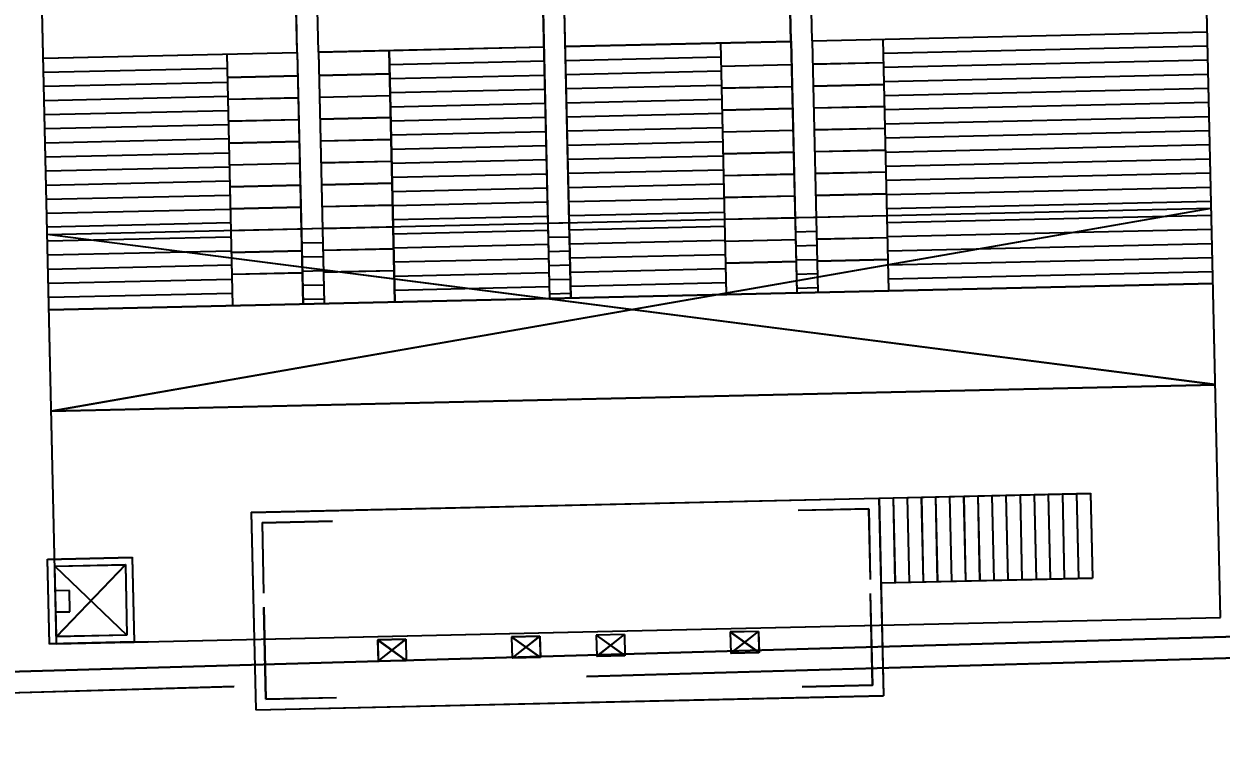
# Model space of a CAD drawing. Header units: millimetres. Extents: x 11366 to 12162, y 1103 to 1810.
# Drawn here: x 11783.7 to 11800.67, y 1505.77 to 1515.83 of the extents above; entities that cross this region are included whole.
import ezdxf
from ezdxf.xclip import XClip

# ---------------------------------------------------------------- set-up
doc = ezdxf.new("R2010")
doc.units = ezdxf.units.MM
doc.header["$LTSCALE"] = 10
doc.header["$MEASUREMENT"] = 0
doc.header["$XCLIPFRAME"] = 2
doc.linetypes.add('CENTER', pattern=[2, 1.25, -0.25, 0.25, -0.25])
doc.linetypes.add('DASHEDX2', pattern=[1.5, 1, -0.5])
doc.layers.add('TZ-BASE', color=253, linetype='Continuous')
doc.styles.add('GR', font='GulimChe.ttf')

# ---------------------------------------------------------------- blocks, each defined once
blk = doc.blocks.new('JD-DFXGDFH6CHF')
at = {"layer": 'TZ-BASE', "ltscale": 3}
for p, q in [((375.379, 28.498), (375.198, 36.496)), ((375.38, 28.5), (375.199, 36.498)), ((375.679, 28.504), (375.498, 36.502)), ((375.68, 28.507), (375.499, 36.505)), ((368.381, 28.339), (368.2, 36.337)), ((368.382, 28.342), (368.201, 36.34)), ((368.681, 28.346), (368.5, 36.344)), ((368.682, 28.349), (368.501, 36.347)), ((371.961, 24.856), (371.699, 36.417)), ((371.962, 24.858), (371.7, 36.419)), ((372.261, 24.862), (371.999, 36.423)), ((372.262, 24.865), (372, 36.426))]:
    blk.add_line(p, q, dxfattribs=at)
at = {"layer": 'TZ-BASE'}
for p, q in [((381.465, 20.333), (381.097, 36.629)), ((381.466, 20.336), (381.098, 36.632)), ((364.97, 19.96), (364.601, 36.256)), ((364.971, 19.963), (364.602, 36.259)), ((375.679, 28.504), (381.278, 28.631)), ((375.68, 28.507), (381.279, 28.634)), ((375.68, 28.507), (375.761, 24.944)), ((376.679, 28.527), (376.76, 24.964)), ((376.68, 28.53), (376.76, 24.967)), ((364.782, 28.258), (368.381, 28.339)), ((364.783, 28.261), (368.382, 28.342)), ((368.381, 28.339), (368.462, 24.777)), ((368.382, 28.342), (368.463, 24.779)), ((368.681, 28.346), (371.88, 28.419)), ((368.681, 28.346), (368.762, 24.783)), ((368.682, 28.349), (371.881, 28.421)), ((368.682, 28.349), (368.762, 24.786)), ((369.681, 28.369), (369.761, 24.806)), ((369.682, 28.372), (369.762, 24.809)), ((372.18, 28.425), (375.379, 28.498)), ((372.181, 28.428), (375.38, 28.5)), ((374.38, 28.478), (374.461, 24.915)), ((374.38, 28.475), (374.46, 24.912)), ((375.379, 28.498), (375.46, 24.935)), ((375.38, 28.5), (375.461, 24.938)), ((375.679, 28.504), (375.76, 24.942)), ((376.684, 28.33), (381.283, 28.434)), ((367.381, 28.317), (367.462, 24.754)), ((367.382, 28.32), (367.463, 24.757)), ((369.686, 28.172), (371.886, 28.221)), ((372.186, 28.228), (374.385, 28.278)), ((374.387, 28.145), (375.387, 28.168)), ((374.388, 28.148), (375.388, 28.17)), ((375.687, 28.174), (376.686, 28.197)), ((375.688, 28.177), (376.687, 28.2)), ((376.689, 28.13), (381.288, 28.234)), ((364.787, 28.061), (367.387, 28.12)), ((367.389, 27.987), (368.389, 28.009)), ((367.39, 27.99), (368.389, 28.012)), ((368.688, 28.016), (369.688, 28.039)), ((368.689, 28.019), (369.689, 28.042)), ((369.691, 27.972), (371.89, 28.021)), ((372.19, 28.028), (374.39, 28.078)), ((376.693, 27.93), (381.292, 28.034)), ((364.792, 27.861), (367.391, 27.92)), ((372.195, 27.828), (374.394, 27.878)), ((374.394, 27.835), (375.394, 27.858)), ((374.395, 27.838), (375.395, 27.86)), ((375.694, 27.865), (376.693, 27.887)), ((375.695, 27.867), (376.694, 27.89)), ((376.698, 27.73), (381.297, 27.834)), ((364.796, 27.661), (367.396, 27.72)), ((367.396, 27.677), (368.396, 27.699)), ((367.397, 27.68), (368.396, 27.702)), ((368.695, 27.706), (369.695, 27.729)), ((368.696, 27.709), (369.696, 27.732)), ((369.695, 27.772), (371.895, 27.821)), ((372.199, 27.628), (374.399, 27.678)), ((364.801, 27.461), (367.4, 27.52)), ((369.7, 27.572), (371.899, 27.622)), ((374.401, 27.525), (375.401, 27.548)), ((374.402, 27.528), (375.402, 27.551)), ((375.701, 27.555), (376.7, 27.577)), ((375.702, 27.557), (376.701, 27.58)), ((376.703, 27.53), (381.301, 27.634)), ((364.806, 27.261), (367.405, 27.32)), ((367.403, 27.367), (368.403, 27.39)), ((367.404, 27.37), (368.403, 27.392)), ((368.703, 27.399), (369.703, 27.422)), ((368.703, 27.396), (369.702, 27.419)), ((369.704, 27.372), (371.904, 27.422)), ((372.204, 27.428), (374.403, 27.478)), ((376.707, 27.33), (381.306, 27.434)), ((369.709, 27.172), (371.908, 27.222)), ((372.208, 27.228), (374.408, 27.278)), ((374.408, 27.215), (375.408, 27.238)), ((374.409, 27.218), (375.409, 27.241)), ((375.708, 27.245), (376.707, 27.267)), ((375.709, 27.247), (376.708, 27.27)), ((376.712, 27.13), (381.31, 27.234)), ((364.81, 27.061), (367.409, 27.12)), ((367.41, 27.057), (368.41, 27.08)), ((367.411, 27.06), (368.411, 27.082)), ((368.71, 27.089), (369.71, 27.112)), ((368.71, 27.086), (369.709, 27.109)), ((369.713, 26.972), (371.913, 27.022)), ((372.213, 27.028), (374.412, 27.078)), ((376.716, 26.93), (381.315, 27.034)), ((364.815, 26.861), (367.414, 26.92)), ((369.718, 26.772), (371.917, 26.822)), ((372.217, 26.828), (374.417, 26.878)), ((374.415, 26.905), (375.415, 26.928)), ((374.416, 26.908), (375.416, 26.931)), ((375.715, 26.935), (376.722, 26.958)), ((375.716, 26.937), (376.723, 26.96)), ((376.721, 26.73), (381.319, 26.834)), ((364.819, 26.661), (367.418, 26.72)), ((367.417, 26.747), (368.417, 26.77)), ((367.418, 26.75), (368.418, 26.772)), ((368.717, 26.779), (369.725, 26.802)), ((368.717, 26.777), (369.724, 26.799)), ((372.222, 26.629), (374.421, 26.678)), ((375.722, 26.625), (376.721, 26.647)), ((375.723, 26.628), (376.722, 26.65)), ((364.824, 26.461), (367.423, 26.52)), ((368.724, 26.469), (369.724, 26.492)), ((368.724, 26.467), (369.723, 26.489)), ((369.722, 26.572), (371.922, 26.622)), ((372.226, 26.429), (374.426, 26.478)), ((374.422, 26.595), (375.422, 26.618)), ((374.423, 26.598), (375.423, 26.621)), ((376.725, 26.53), (381.324, 26.634)), ((364.828, 26.261), (367.427, 26.32)), ((367.424, 26.437), (368.424, 26.46)), ((367.425, 26.44), (368.425, 26.463)), ((369.727, 26.372), (371.926, 26.422)), ((374.429, 26.286), (375.429, 26.308)), ((374.43, 26.288), (375.43, 26.311)), ((375.729, 26.315), (376.728, 26.338)), ((375.73, 26.318), (376.729, 26.34)), ((376.73, 26.33), (381.328, 26.434)), ((364.839, 25.761), (381.335, 26.134)), ((364.839, 25.759), (381.334, 26.132)), ((367.431, 26.127), (368.431, 26.15)), ((367.432, 26.13), (368.432, 26.153)), ((368.731, 26.159), (369.731, 26.182)), ((368.731, 26.157), (369.73, 26.179)), ((369.731, 26.172), (371.931, 26.222)), ((372.231, 26.229), (374.43, 26.278)), ((376.734, 26.13), (381.333, 26.234)), ((364.833, 26.061), (367.432, 26.12)), ((369.736, 25.972), (371.935, 26.022)), ((372.235, 26.029), (374.435, 26.078)), ((374.436, 25.976), (375.436, 25.998)), ((374.437, 25.978), (375.437, 26.001)), ((375.437, 26.001), (375.737, 26.008)), ((375.736, 26.005), (376.735, 26.028)), ((375.737, 26.008), (376.736, 26.03)), ((376.739, 25.93), (381.337, 26.034)), ((364.837, 25.871), (367.436, 25.93)), ((367.438, 25.817), (368.438, 25.84)), ((367.439, 25.82), (368.439, 25.843)), ((368.439, 25.843), (368.738, 25.85)), ((368.738, 25.85), (369.738, 25.872)), ((368.738, 25.847), (369.737, 25.869)), ((369.74, 25.772), (371.94, 25.822)), ((371.938, 25.922), (372.238, 25.929)), ((372.24, 25.829), (374.439, 25.878)), ((375.441, 25.801), (375.741, 25.808)), ((376.743, 25.731), (381.342, 25.835)), ((364.841, 25.671), (367.441, 25.73)), ((368.443, 25.643), (368.743, 25.65)), ((369.745, 25.572), (371.944, 25.622)), ((371.942, 25.722), (372.242, 25.729)), ((372.244, 25.629), (374.444, 25.679)), ((374.443, 25.666), (375.443, 25.688)), ((374.444, 25.668), (375.444, 25.691)), ((375.743, 25.695), (376.743, 25.718)), ((375.744, 25.698), (376.743, 25.72)), ((376.748, 25.531), (381.347, 25.635)), ((364.846, 25.471), (367.445, 25.53)), ((367.445, 25.507), (368.445, 25.53)), ((367.446, 25.51), (368.446, 25.533)), ((368.745, 25.54), (369.745, 25.562)), ((368.745, 25.537), (369.744, 25.559)), ((371.947, 25.522), (372.247, 25.529)), ((372.249, 25.429), (374.448, 25.479)), ((375.446, 25.601), (375.746, 25.608)), ((364.851, 25.271), (367.45, 25.33)), ((368.448, 25.443), (368.747, 25.45)), ((369.749, 25.372), (371.949, 25.422)), ((371.951, 25.322), (372.251, 25.329)), ((374.45, 25.356), (375.45, 25.378)), ((374.451, 25.359), (375.451, 25.381)), ((375.45, 25.401), (375.75, 25.408)), ((375.75, 25.385), (376.75, 25.408)), ((375.751, 25.388), (376.75, 25.41)), ((376.752, 25.331), (381.351, 25.435)), ((364.855, 25.072), (367.454, 25.13)), ((367.452, 25.198), (368.452, 25.22)), ((367.453, 25.2), (368.453, 25.223)), ((368.452, 25.243), (368.752, 25.25)), ((368.752, 25.23), (369.752, 25.252)), ((368.752, 25.227), (369.751, 25.25)), ((369.754, 25.172), (371.953, 25.222)), ((371.956, 25.122), (372.256, 25.129)), ((372.253, 25.229), (374.453, 25.279)), ((375.455, 25.201), (375.755, 25.208)), ((376.757, 25.131), (381.356, 25.235)), ((364.863, 24.698), (381.359, 25.071)), ((364.863, 24.695), (381.358, 25.068)), ((368.457, 25.043), (368.757, 25.05)), ((369.759, 24.972), (371.958, 25.022)), ((372.258, 25.029), (374.457, 25.079)), ((375.459, 25.001), (375.759, 25.008)), ((364.86, 24.872), (367.459, 24.93)), ((368.461, 24.843), (368.761, 24.85)), ((371.96, 24.922), (372.26, 24.929)), ((364.895, 23.259), (381.391, 23.632)), ((364.896, 23.262), (381.392, 23.635)), ((376.626, 22.024), (379.625, 22.092)), ((376.627, 22.027), (379.626, 22.095)), ((378.027, 22.059), (378.054, 20.859)), ((378.226, 22.063), (378.254, 20.863)), ((378.226, 22.06), (378.253, 20.861)), ((378.426, 22.068), (378.454, 20.868)), ((378.426, 22.065), (378.453, 20.865)), ((378.625, 22.069), (378.653, 20.87)), ((378.626, 22.072), (378.653, 20.872)), ((378.825, 22.074), (378.853, 20.874)), ((378.826, 22.077), (378.853, 20.877)), ((379.025, 22.078), (379.052, 20.879)), ((379.026, 22.081), (379.053, 20.882)), ((379.225, 22.083), (379.252, 20.883)), ((379.226, 22.086), (379.253, 20.886)), ((379.425, 22.087), (379.452, 20.888)), ((379.426, 22.09), (379.453, 20.891)), ((379.625, 22.092), (379.652, 20.892)), ((379.626, 22.095), (379.653, 20.895)), ((367.728, 21.823), (376.626, 22.024)), ((367.729, 21.826), (376.627, 22.027)), ((376.626, 22.024), (376.689, 19.225)), ((376.627, 22.027), (376.69, 19.228)), ((376.826, 22.029), (376.853, 20.829)), ((376.827, 22.031), (376.854, 20.832)), ((377.026, 22.033), (377.053, 20.834)), ((377.027, 22.036), (377.054, 20.836)), ((377.226, 22.038), (377.253, 20.838)), ((377.227, 22.041), (377.254, 20.841)), ((377.426, 22.042), (377.453, 20.843)), ((377.427, 22.045), (377.454, 20.845)), ((377.626, 22.047), (377.653, 20.847)), ((377.627, 22.05), (377.654, 20.85)), ((377.826, 22.051), (377.853, 20.852)), ((377.827, 22.054), (377.854, 20.854)), ((378.026, 22.056), (378.053, 20.856)), ((367.728, 21.823), (367.755, 20.623)), ((367.728, 21.823), (367.792, 19.024)), ((367.729, 21.826), (367.756, 20.626)), ((367.729, 21.826), (367.792, 19.026)), ((364.843, 21.16), (366.043, 21.187)), ((364.843, 21.158), (366.042, 21.185)), ((364.871, 19.961), (364.843, 21.16)), ((364.87, 19.958), (364.843, 21.158)), ((366.042, 21.185), (366.069, 19.985)), ((366.043, 21.187), (366.07, 19.988)), ((376.653, 20.825), (379.652, 20.892)), ((376.654, 20.827), (379.653, 20.895)), ((365.153, 20.715), (364.953, 20.71)), ((365.154, 20.717), (364.954, 20.713)), ((365.159, 20.415), (365.153, 20.715)), ((365.16, 20.417), (365.154, 20.717)), ((364.959, 20.41), (365.159, 20.415)), ((364.96, 20.413), (365.16, 20.417)), ((372.218, 20.124), (381.465, 20.333)), ((372.219, 20.127), (381.466, 20.336)), ((364.97, 19.96), (372.218, 20.124)), ((364.971, 19.963), (372.219, 20.127)), ((369.92, 20.022), (369.52, 20.013)), ((369.92, 20.025), (369.521, 20.016)), ((369.526, 19.713), (369.92, 20.022)), ((369.527, 19.716), (369.92, 20.025)), ((369.92, 20.025), (369.927, 19.725)), ((369.92, 20.022), (369.926, 19.722)), ((371.819, 20.065), (371.419, 20.056)), ((371.419, 20.056), (371.826, 19.765)), ((371.419, 20.056), (371.426, 19.756)), ((371.82, 20.068), (371.42, 20.059)), ((371.42, 20.059), (371.827, 19.768)), ((371.42, 20.059), (371.427, 19.759)), ((371.426, 19.756), (371.819, 20.065)), ((371.427, 19.759), (371.82, 20.068)), ((371.819, 20.065), (371.826, 19.765)), ((371.82, 20.068), (371.827, 19.768)), ((373.019, 20.092), (372.619, 20.083)), ((372.619, 20.083), (372.626, 19.783)), ((372.619, 20.083), (373.026, 19.792)), ((373.02, 20.095), (372.62, 20.086)), ((372.62, 20.086), (372.627, 19.786)), ((372.62, 20.086), (373.026, 19.795)), ((372.626, 19.783), (373.019, 20.092)), ((372.627, 19.786), (373.02, 20.095)), ((373.019, 20.092), (373.026, 19.792)), ((373.02, 20.095), (373.026, 19.795)), ((374.918, 20.135), (374.518, 20.126)), ((374.518, 20.126), (374.525, 19.826)), ((374.518, 20.126), (374.925, 19.835)), ((374.919, 20.138), (374.519, 20.129)), ((374.519, 20.129), (374.526, 19.829)), ((374.519, 20.129), (374.926, 19.838)), ((374.525, 19.826), (374.918, 20.135)), ((374.526, 19.829), (374.919, 20.138)), ((374.918, 20.135), (374.925, 19.835)), ((374.919, 20.138), (374.926, 19.838)), ((366.069, 19.985), (364.87, 19.958)), ((366.07, 19.988), (364.871, 19.961)), ((365.869, 19.981), (366.269, 19.99)), ((365.87, 19.983), (366.27, 19.992)), ((369.52, 20.013), (369.926, 19.722)), ((369.52, 20.013), (369.526, 19.713)), ((369.521, 20.016), (369.927, 19.725)), ((369.521, 20.016), (369.527, 19.716)), ((369.926, 19.722), (369.526, 19.713)), ((369.927, 19.725), (369.527, 19.716)), ((371.826, 19.765), (371.426, 19.756)), ((371.827, 19.768), (371.427, 19.759)), ((373.026, 19.792), (372.626, 19.783)), ((373.026, 19.795), (372.627, 19.786)), ((374.925, 19.835), (374.525, 19.826)), ((374.926, 19.838), (374.526, 19.829)), ((367.792, 19.026), (376.69, 19.228)), ((367.792, 19.024), (376.689, 19.225))]:
    blk.add_line(p, q, dxfattribs=at)
at = {"layer": 'TZ-BASE', "linetype": 'Continuous', "ltscale": 10}
for p, q in [((364.895, 23.259), (381.334, 26.132)), ((364.896, 23.262), (381.335, 26.134)), ((381.392, 23.635), (364.839, 25.761)), ((381.391, 23.632), (364.839, 25.759))]:
    blk.add_line(p, q, dxfattribs=at)
at = {"layer": 'TZ-BASE', "linetype": 'CENTER', "ltscale": 2}
for p, q in [((376.479, 21.871), (375.48, 21.848)), ((376.48, 21.874), (375.481, 21.851)), ((376.479, 21.871), (376.502, 20.871)), ((376.48, 21.874), (376.503, 20.874)), ((367.882, 21.676), (368.881, 21.699)), ((367.882, 21.676), (367.904, 20.677)), ((367.883, 21.679), (368.882, 21.702)), ((367.883, 21.679), (367.905, 20.679)), ((376.537, 19.374), (376.507, 20.674)), ((376.536, 19.371), (376.507, 20.671)), ((367.938, 19.177), (367.909, 20.477)), ((367.939, 19.18), (367.91, 20.479)), ((376.536, 19.371), (375.536, 19.349)), ((376.537, 19.374), (375.537, 19.352)), ((367.938, 19.177), (368.938, 19.2)), ((367.939, 19.18), (368.939, 19.202))]:
    blk.add_line(p, q, dxfattribs=at)
at = {"layer": 'TZ-BASE', "linetype": 'Continuous'}
for p, q in [((429.945, 21.443), (344.337, 18.988)), ((429.946, 21.446), (344.338, 18.991))]:
    blk.add_line(p, q, dxfattribs=at)
at = {"layer": 'TZ-BASE', "ltscale": 0.7}
for p, q in [((364.945, 21.06), (365.945, 21.082)), ((364.967, 20.06), (364.945, 21.06)), ((364.946, 21.063), (365.945, 21.085)), ((364.968, 20.063), (364.946, 21.063)), ((365.945, 21.085), (365.968, 20.086)), ((365.945, 21.082), (365.967, 20.083)), ((365.967, 20.083), (364.967, 20.06)), ((365.968, 20.086), (364.968, 20.063))]:
    blk.add_line(p, q, dxfattribs=at)
at = {"layer": 'TZ-BASE', "ltscale": 10}
for p, q in [((364.945, 21.06), (365.967, 20.083)), ((364.946, 21.063), (365.968, 20.086)), ((365.945, 21.082), (364.967, 20.06)), ((365.945, 21.085), (364.968, 20.063))]:
    blk.add_line(p, q, dxfattribs=at)
at = {"layer": 'TZ-BASE', "linetype": 'DASHEDX2'}
for p, q in [((412.466, 20.642), (344.15, 18.683)), ((412.467, 20.645), (344.151, 18.686))]:
    blk.add_line(p, q, dxfattribs=at)
blk = doc.blocks.new('JD-F45F5')
at = {"layer": 'TZ-BASE', "style": 'GR'}
blk.add_text('(KPR293K295)', height=3, rotation=29.2387, dxfattribs=at).set_placement((277.913, 102.871))

msp = doc.modelspace()

# ---------------------------------------------------------------- block references
at = {"layer": 'TZ-BASE'}
ref = msp.add_blockref('JD-DFXGDFH6CHF', (11419.192, 1487.09), dxfattribs=at)
XClip(ref).set_block_clipping_path([(69.9338669773, 75.0555249423), (70.0659624774, -74.8004272748), (700.0683191703, -74.3568896312), (699.933692272, 75.5313861654)])
msp.add_blockref('JD-F45F5', (11489.258, 1412.289), dxfattribs=at)

doc.saveas('drawing.dxf')
